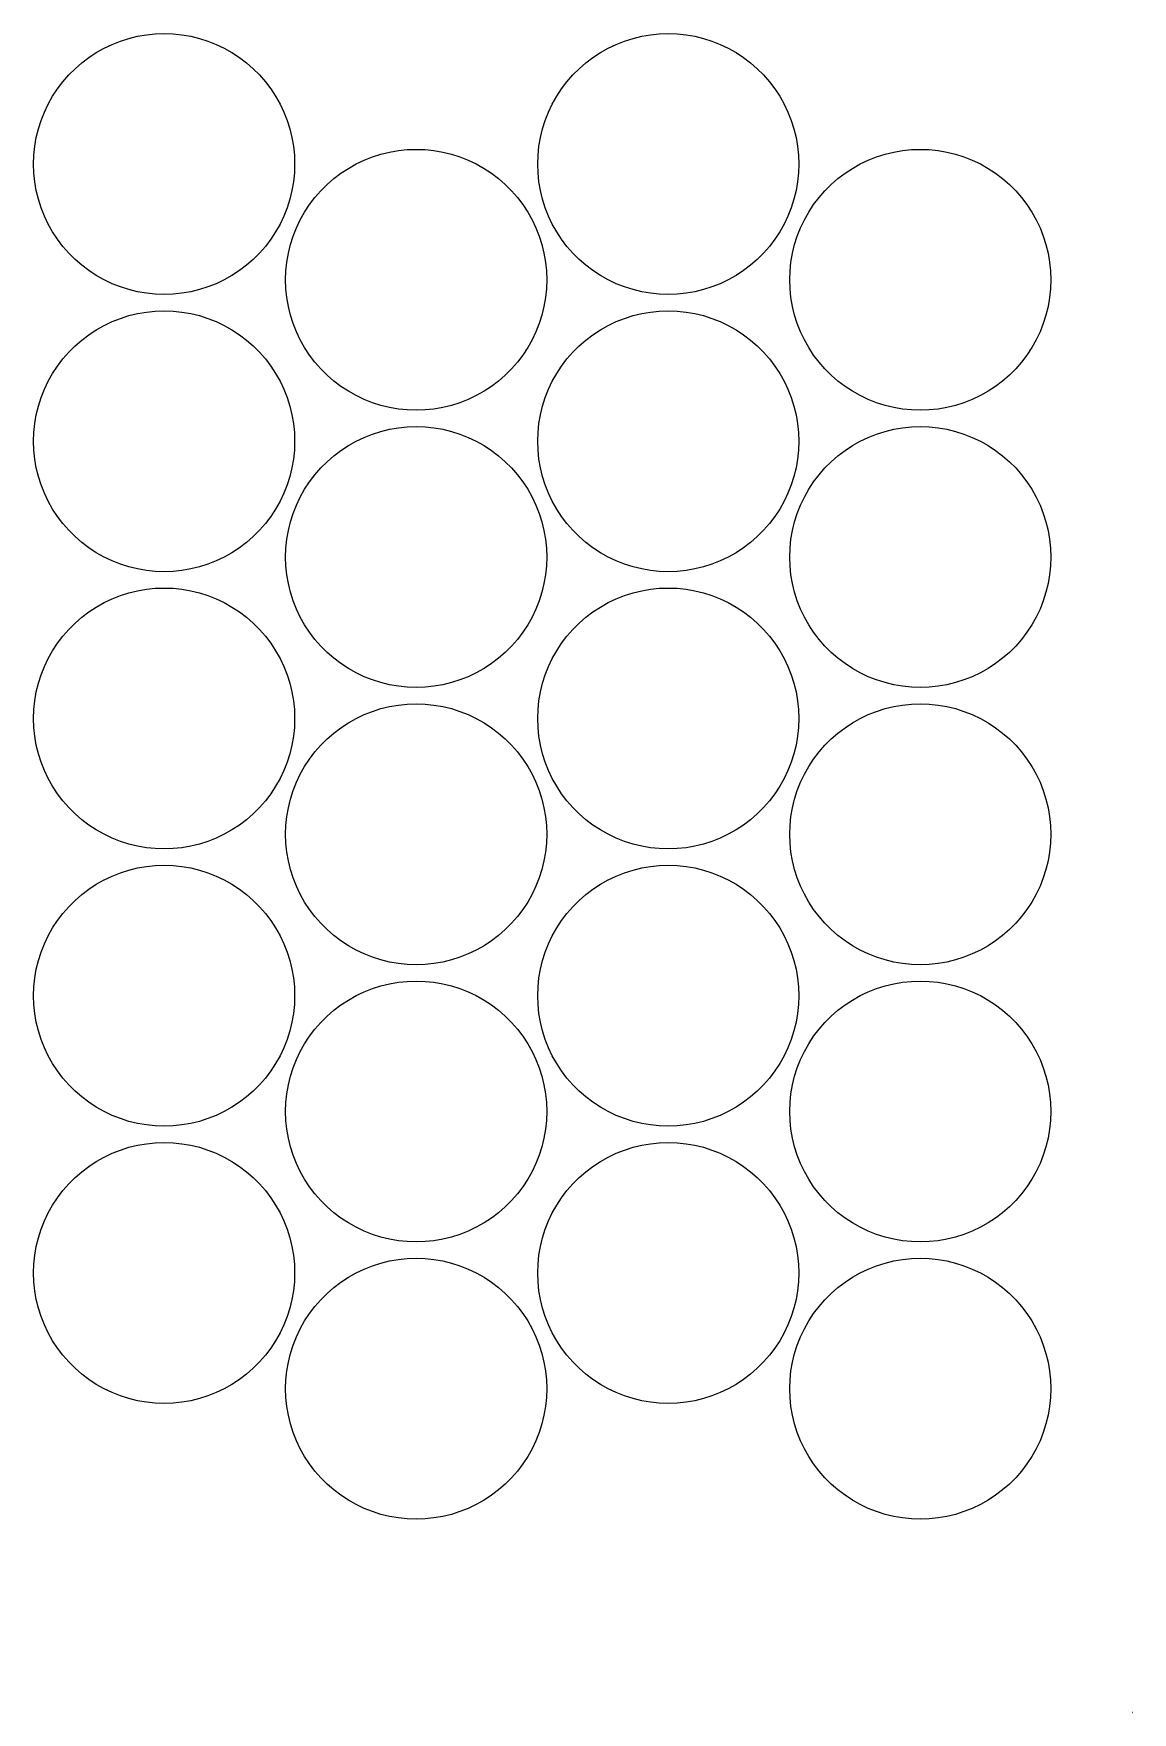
# Model space of a CAD drawing. Extents: x 0 to 279, y 0 to 216.
# Drawn here: x 144.7 to 279.4, y 0 to 205.9 of the extents above; entities that cross this region are included whole.
import ezdxf

# ---------------------------------------------------------------- set-up
doc = ezdxf.new("R2010")
doc.units = 0
doc.layers.add('ANCHOR', color=7, linetype='CONTINUOUS')
doc.layers.add('CUT', color=1, linetype='CONTINUOUS')

msp = doc.modelspace()

# ---------------------------------------------------------------- linework, layer by layer
at = {"layer": 'ANCHOR'}
msp.add_lwpolyline([(279.39, 0.01), (279.4, 0.01), (279.4, 0), (279.39, 0)], close=True, dxfattribs=at)
at = {"layer": 'CUT'}
for points in [[(176.716, 189.9), (176.6787, 188.8081), (176.567, 187.7213), (176.3813, 186.6447), (176.1227, 185.5833), (175.7922, 184.5419), (175.3914, 183.5256), (174.9222, 182.539), (174.3867, 181.5867), (173.7875, 180.6731), (173.1274, 179.8026), (172.4094, 178.9791), (171.6369, 178.2066), (170.8134, 177.4886), (169.9429, 176.8285), (169.0293, 176.2293), (168.077, 175.6938), (167.0904, 175.2246), (166.0741, 174.8238), (165.0327, 174.4933), (163.9713, 174.2347), (162.8947, 174.049), (161.8079, 173.9373), (160.716, 173.9), (159.6241, 173.9373), (158.5373, 174.049), (157.4607, 174.2347), (156.3993, 174.4933), (155.3579, 174.8238), (154.3416, 175.2246), (153.355, 175.6938), (152.4027, 176.2293), (151.4891, 176.8285), (150.6186, 177.4886), (149.7951, 178.2066), (149.0226, 178.9791), (148.3046, 179.8026), (147.6445, 180.6731), (147.0453, 181.5867), (146.5098, 182.539), (146.0406, 183.5256), (145.6398, 184.5419), (145.3093, 185.5833), (145.0507, 186.6447), (144.865, 187.7213), (144.7533, 188.8081), (144.716, 189.9), (144.7533, 190.9919), (144.865, 192.0787), (145.0507, 193.1553), (145.3093, 194.2167), (145.6398, 195.2581), (146.0406, 196.2744), (146.5098, 197.261), (147.0453, 198.2133), (147.6445, 199.1269), (148.3046, 199.9974), (149.0226, 200.8209), (149.7951, 201.5934), (150.6186, 202.3114), (151.4891, 202.9715), (152.4027, 203.5707), (153.355, 204.1062), (154.3416, 204.5754), (155.3579, 204.9762), (156.3993, 205.3067), (157.4607, 205.5653), (158.5373, 205.751), (159.6241, 205.8627), (160.716, 205.9), (161.8079, 205.8627), (162.8947, 205.751), (163.9713, 205.5653), (165.0327, 205.3067), (166.0741, 204.9762), (167.0904, 204.5754), (168.077, 204.1062), (169.0293, 203.5707), (169.9429, 202.9715), (170.8134, 202.3114), (171.6369, 201.5934), (172.4094, 200.8209), (173.1274, 199.9974), (173.7875, 199.1269), (174.3867, 198.2133), (174.9222, 197.261), (175.3914, 196.2744), (175.7922, 195.2581), (176.1227, 194.2167), (176.3813, 193.1553), (176.567, 192.0787), (176.6787, 190.9919)], [(238.505, 189.9), (238.4677, 188.8081), (238.356, 187.7213), (238.1703, 186.6447), (237.9117, 185.5833), (237.5812, 184.5419), (237.1804, 183.5256), (236.7112, 182.539), (236.1757, 181.5867), (235.5765, 180.6731), (234.9164, 179.8026), (234.1984, 178.9791), (233.4259, 178.2066), (232.6024, 177.4886), (231.7319, 176.8285), (230.8183, 176.2293), (229.866, 175.6938), (228.8794, 175.2246), (227.8631, 174.8238), (226.8217, 174.4933), (225.7603, 174.2347), (224.6837, 174.049), (223.5969, 173.9373), (222.505, 173.9), (221.4131, 173.9373), (220.3263, 174.049), (219.2497, 174.2347), (218.1883, 174.4933), (217.1469, 174.8238), (216.1306, 175.2246), (215.144, 175.6938), (214.1917, 176.2293), (213.2781, 176.8285), (212.4076, 177.4886), (211.5841, 178.2066), (210.8116, 178.9791), (210.0936, 179.8026), (209.4335, 180.6731), (208.8343, 181.5867), (208.2988, 182.539), (207.8296, 183.5256), (207.4288, 184.5419), (207.0983, 185.5833), (206.8397, 186.6447), (206.654, 187.7213), (206.5423, 188.8081), (206.505, 189.9), (206.5423, 190.9919), (206.654, 192.0787), (206.8397, 193.1553), (207.0983, 194.2167), (207.4288, 195.2581), (207.8296, 196.2744), (208.2988, 197.261), (208.8343, 198.2133), (209.4335, 199.1269), (210.0936, 199.9974), (210.8116, 200.8209), (211.5841, 201.5934), (212.4076, 202.3114), (213.2781, 202.9715), (214.1917, 203.5707), (215.144, 204.1062), (216.1306, 204.5754), (217.1469, 204.9762), (218.1883, 205.3067), (219.2497, 205.5653), (220.3263, 205.751), (221.4131, 205.8627), (222.505, 205.9), (223.5969, 205.8627), (224.6837, 205.751), (225.7603, 205.5653), (226.8217, 205.3067), (227.8631, 204.9762), (228.8794, 204.5754), (229.866, 204.1062), (230.8183, 203.5707), (231.7319, 202.9715), (232.6024, 202.3114), (233.4259, 201.5934), (234.1984, 200.8209), (234.9164, 199.9974), (235.5765, 199.1269), (236.1757, 198.2133), (236.7112, 197.261), (237.1804, 196.2744), (237.5812, 195.2581), (237.9117, 194.2167), (238.1703, 193.1553), (238.356, 192.0787), (238.4677, 190.9919)], [(207.611, 175.7), (207.5737, 174.6081), (207.462, 173.5213), (207.2763, 172.4447), (207.0177, 171.3833), (206.6872, 170.3419), (206.2864, 169.3256), (205.8172, 168.339), (205.2817, 167.3867), (204.6825, 166.4731), (204.0224, 165.6026), (203.3044, 164.7791), (202.5319, 164.0066), (201.7084, 163.2886), (200.8379, 162.6285), (199.9243, 162.0293), (198.972, 161.4938), (197.9854, 161.0246), (196.9691, 160.6238), (195.9277, 160.2933), (194.8663, 160.0347), (193.7897, 159.849), (192.7029, 159.7373), (191.611, 159.7), (190.5191, 159.7373), (189.4323, 159.849), (188.3557, 160.0347), (187.2943, 160.2933), (186.2529, 160.6238), (185.2366, 161.0246), (184.25, 161.4938), (183.2977, 162.0293), (182.3841, 162.6285), (181.5136, 163.2886), (180.6901, 164.0066), (179.9176, 164.7791), (179.1996, 165.6026), (178.5395, 166.4731), (177.9403, 167.3867), (177.4048, 168.339), (176.9356, 169.3256), (176.5348, 170.3419), (176.2043, 171.3833), (175.9457, 172.4447), (175.76, 173.5213), (175.6483, 174.6081), (175.611, 175.7), (175.6483, 176.7919), (175.76, 177.8787), (175.9457, 178.9553), (176.2043, 180.0167), (176.5348, 181.0581), (176.9356, 182.0744), (177.4048, 183.061), (177.9403, 184.0133), (178.5395, 184.9269), (179.1996, 185.7974), (179.9176, 186.6209), (180.6901, 187.3934), (181.5136, 188.1114), (182.3841, 188.7715), (183.2977, 189.3707), (184.25, 189.9062), (185.2366, 190.3754), (186.2529, 190.7762), (187.2943, 191.1067), (188.3557, 191.3653), (189.4323, 191.551), (190.5191, 191.6627), (191.611, 191.7), (192.7029, 191.6627), (193.7897, 191.551), (194.8663, 191.3653), (195.9277, 191.1067), (196.9691, 190.7762), (197.9854, 190.3754), (198.972, 189.9062), (199.9243, 189.3707), (200.8379, 188.7715), (201.7084, 188.1114), (202.5319, 187.3934), (203.3044, 186.6209), (204.0224, 185.7974), (204.6825, 184.9269), (205.2817, 184.0133), (205.8172, 183.061), (206.2864, 182.0744), (206.6872, 181.0581), (207.0177, 180.0167), (207.2763, 178.9553), (207.462, 177.8787), (207.5737, 176.7919)], [(269.4, 175.7), (269.3627, 174.6081), (269.251, 173.5213), (269.0653, 172.4447), (268.8067, 171.3833), (268.4762, 170.3419), (268.0754, 169.3256), (267.6062, 168.339), (267.0707, 167.3867), (266.4715, 166.4731), (265.8114, 165.6026), (265.0934, 164.7791), (264.3209, 164.0066), (263.4974, 163.2886), (262.6269, 162.6285), (261.7133, 162.0293), (260.761, 161.4938), (259.7744, 161.0246), (258.7581, 160.6238), (257.7167, 160.2933), (256.6553, 160.0347), (255.5787, 159.849), (254.4919, 159.7373), (253.4, 159.7), (252.3081, 159.7373), (251.2213, 159.849), (250.1447, 160.0347), (249.0833, 160.2933), (248.0419, 160.6238), (247.0256, 161.0246), (246.039, 161.4938), (245.0867, 162.0293), (244.1731, 162.6285), (243.3026, 163.2886), (242.4791, 164.0066), (241.7066, 164.7791), (240.9886, 165.6026), (240.3285, 166.4731), (239.7293, 167.3867), (239.1938, 168.339), (238.7246, 169.3256), (238.3238, 170.3419), (237.9933, 171.3833), (237.7347, 172.4447), (237.549, 173.5213), (237.4373, 174.6081), (237.4, 175.7), (237.4373, 176.7919), (237.549, 177.8787), (237.7347, 178.9553), (237.9933, 180.0167), (238.3238, 181.0581), (238.7246, 182.0744), (239.1938, 183.061), (239.7293, 184.0133), (240.3285, 184.9269), (240.9886, 185.7974), (241.7066, 186.6209), (242.4791, 187.3934), (243.3026, 188.1114), (244.1731, 188.7715), (245.0867, 189.3707), (246.039, 189.9062), (247.0256, 190.3754), (248.0419, 190.7762), (249.0833, 191.1067), (250.1447, 191.3653), (251.2213, 191.551), (252.3081, 191.6627), (253.4, 191.7), (254.4919, 191.6627), (255.5787, 191.551), (256.6553, 191.3653), (257.7167, 191.1067), (258.7581, 190.7762), (259.7744, 190.3754), (260.761, 189.9062), (261.7133, 189.3707), (262.6269, 188.7715), (263.4974, 188.1114), (264.3209, 187.3934), (265.0934, 186.6209), (265.8114, 185.7974), (266.4715, 184.9269), (267.0707, 184.0133), (267.6062, 183.061), (268.0754, 182.0744), (268.4762, 181.0581), (268.8067, 180.0167), (269.0653, 178.9553), (269.251, 177.8787), (269.3627, 176.7919)], [(176.716, 155.9), (176.6787, 154.8081), (176.567, 153.7213), (176.3813, 152.6447), (176.1227, 151.5833), (175.7922, 150.5419), (175.3914, 149.5256), (174.9222, 148.539), (174.3867, 147.5867), (173.7875, 146.6731), (173.1274, 145.8026), (172.4094, 144.9791), (171.6369, 144.2066), (170.8134, 143.4886), (169.9429, 142.8285), (169.0293, 142.2293), (168.077, 141.6938), (167.0904, 141.2246), (166.0741, 140.8238), (165.0327, 140.4933), (163.9713, 140.2347), (162.8947, 140.049), (161.8079, 139.9373), (160.716, 139.9), (159.6241, 139.9373), (158.5373, 140.049), (157.4607, 140.2347), (156.3993, 140.4933), (155.3579, 140.8238), (154.3416, 141.2246), (153.355, 141.6938), (152.4027, 142.2293), (151.4891, 142.8285), (150.6186, 143.4886), (149.7951, 144.2066), (149.0226, 144.9791), (148.3046, 145.8026), (147.6445, 146.6731), (147.0453, 147.5867), (146.5098, 148.539), (146.0406, 149.5256), (145.6398, 150.5419), (145.3093, 151.5833), (145.0507, 152.6447), (144.865, 153.7213), (144.7533, 154.8081), (144.716, 155.9), (144.7533, 156.9919), (144.865, 158.0787), (145.0507, 159.1553), (145.3093, 160.2167), (145.6398, 161.2581), (146.0406, 162.2744), (146.5098, 163.261), (147.0453, 164.2133), (147.6445, 165.1269), (148.3046, 165.9974), (149.0226, 166.8209), (149.7951, 167.5934), (150.6186, 168.3114), (151.4891, 168.9715), (152.4027, 169.5707), (153.355, 170.1062), (154.3416, 170.5754), (155.3579, 170.9762), (156.3993, 171.3067), (157.4607, 171.5653), (158.5373, 171.751), (159.6241, 171.8627), (160.716, 171.9), (161.8079, 171.8627), (162.8947, 171.751), (163.9713, 171.5653), (165.0327, 171.3067), (166.0741, 170.9762), (167.0904, 170.5754), (168.077, 170.1062), (169.0293, 169.5707), (169.9429, 168.9715), (170.8134, 168.3114), (171.6369, 167.5934), (172.4094, 166.8209), (173.1274, 165.9974), (173.7875, 165.1269), (174.3867, 164.2133), (174.9222, 163.261), (175.3914, 162.2744), (175.7922, 161.2581), (176.1227, 160.2167), (176.3813, 159.1553), (176.567, 158.0787), (176.6787, 156.9919)], [(238.505, 155.9), (238.4677, 154.8081), (238.356, 153.7213), (238.1703, 152.6447), (237.9117, 151.5833), (237.5812, 150.5419), (237.1804, 149.5256), (236.7112, 148.539), (236.1757, 147.5867), (235.5765, 146.6731), (234.9164, 145.8026), (234.1984, 144.9791), (233.4259, 144.2066), (232.6024, 143.4886), (231.7319, 142.8285), (230.8183, 142.2293), (229.866, 141.6938), (228.8794, 141.2246), (227.8631, 140.8238), (226.8217, 140.4933), (225.7603, 140.2347), (224.6837, 140.049), (223.5969, 139.9373), (222.505, 139.9), (221.4131, 139.9373), (220.3263, 140.049), (219.2497, 140.2347), (218.1883, 140.4933), (217.1469, 140.8238), (216.1306, 141.2246), (215.144, 141.6938), (214.1917, 142.2293), (213.2781, 142.8285), (212.4076, 143.4886), (211.5841, 144.2066), (210.8116, 144.9791), (210.0936, 145.8026), (209.4335, 146.6731), (208.8343, 147.5867), (208.2988, 148.539), (207.8296, 149.5256), (207.4288, 150.5419), (207.0983, 151.5833), (206.8397, 152.6447), (206.654, 153.7213), (206.5423, 154.8081), (206.505, 155.9), (206.5423, 156.9919), (206.654, 158.0787), (206.8397, 159.1553), (207.0983, 160.2167), (207.4288, 161.2581), (207.8296, 162.2744), (208.2988, 163.261), (208.8343, 164.2133), (209.4335, 165.1269), (210.0936, 165.9974), (210.8116, 166.8209), (211.5841, 167.5934), (212.4076, 168.3114), (213.2781, 168.9715), (214.1917, 169.5707), (215.144, 170.1062), (216.1306, 170.5754), (217.1469, 170.9762), (218.1883, 171.3067), (219.2497, 171.5653), (220.3263, 171.751), (221.4131, 171.8627), (222.505, 171.9), (223.5969, 171.8627), (224.6837, 171.751), (225.7603, 171.5653), (226.8217, 171.3067), (227.8631, 170.9762), (228.8794, 170.5754), (229.866, 170.1062), (230.8183, 169.5707), (231.7319, 168.9715), (232.6024, 168.3114), (233.4259, 167.5934), (234.1984, 166.8209), (234.9164, 165.9974), (235.5765, 165.1269), (236.1757, 164.2133), (236.7112, 163.261), (237.1804, 162.2744), (237.5812, 161.2581), (237.9117, 160.2167), (238.1703, 159.1553), (238.356, 158.0787), (238.4677, 156.9919)], [(207.611, 141.7), (207.5737, 140.6081), (207.462, 139.5213), (207.2763, 138.4447), (207.0177, 137.3833), (206.6872, 136.3419), (206.2864, 135.3256), (205.8172, 134.339), (205.2817, 133.3867), (204.6825, 132.4731), (204.0224, 131.6026), (203.3044, 130.7791), (202.5319, 130.0066), (201.7084, 129.2886), (200.8379, 128.6285), (199.9243, 128.0293), (198.972, 127.4938), (197.9854, 127.0246), (196.9691, 126.6238), (195.9277, 126.2933), (194.8663, 126.0347), (193.7897, 125.849), (192.7029, 125.7373), (191.611, 125.7), (190.5191, 125.7373), (189.4323, 125.849), (188.3557, 126.0347), (187.2943, 126.2933), (186.2529, 126.6238), (185.2366, 127.0246), (184.25, 127.4938), (183.2977, 128.0293), (182.3841, 128.6285), (181.5136, 129.2886), (180.6901, 130.0066), (179.9176, 130.7791), (179.1996, 131.6026), (178.5395, 132.4731), (177.9403, 133.3867), (177.4048, 134.339), (176.9356, 135.3256), (176.5348, 136.3419), (176.2043, 137.3833), (175.9457, 138.4447), (175.76, 139.5213), (175.6483, 140.6081), (175.611, 141.7), (175.6483, 142.7919), (175.76, 143.8787), (175.9457, 144.9553), (176.2043, 146.0167), (176.5348, 147.0581), (176.9356, 148.0744), (177.4048, 149.061), (177.9403, 150.0133), (178.5395, 150.9269), (179.1996, 151.7974), (179.9176, 152.6209), (180.6901, 153.3934), (181.5136, 154.1114), (182.3841, 154.7715), (183.2977, 155.3707), (184.25, 155.9062), (185.2366, 156.3754), (186.2529, 156.7762), (187.2943, 157.1067), (188.3557, 157.3653), (189.4323, 157.551), (190.5191, 157.6627), (191.611, 157.7), (192.7029, 157.6627), (193.7897, 157.551), (194.8663, 157.3653), (195.9277, 157.1067), (196.9691, 156.7762), (197.9854, 156.3754), (198.972, 155.9062), (199.9243, 155.3707), (200.8379, 154.7715), (201.7084, 154.1114), (202.5319, 153.3934), (203.3044, 152.6209), (204.0224, 151.7974), (204.6825, 150.9269), (205.2817, 150.0133), (205.8172, 149.061), (206.2864, 148.0744), (206.6872, 147.0581), (207.0177, 146.0167), (207.2763, 144.9553), (207.462, 143.8787), (207.5737, 142.7919)], [(269.4, 141.7), (269.3627, 140.6081), (269.251, 139.5213), (269.0653, 138.4447), (268.8067, 137.3833), (268.4762, 136.3419), (268.0754, 135.3256), (267.6062, 134.339), (267.0707, 133.3867), (266.4715, 132.4731), (265.8114, 131.6026), (265.0934, 130.7791), (264.3209, 130.0066), (263.4974, 129.2886), (262.6269, 128.6285), (261.7133, 128.0293), (260.761, 127.4938), (259.7744, 127.0246), (258.7581, 126.6238), (257.7167, 126.2933), (256.6553, 126.0347), (255.5787, 125.849), (254.4919, 125.7373), (253.4, 125.7), (252.3081, 125.7373), (251.2213, 125.849), (250.1447, 126.0347), (249.0833, 126.2933), (248.0419, 126.6238), (247.0256, 127.0246), (246.039, 127.4938), (245.0867, 128.0293), (244.1731, 128.6285), (243.3026, 129.2886), (242.4791, 130.0066), (241.7066, 130.7791), (240.9886, 131.6026), (240.3285, 132.4731), (239.7293, 133.3867), (239.1938, 134.339), (238.7246, 135.3256), (238.3238, 136.3419), (237.9933, 137.3833), (237.7347, 138.4447), (237.549, 139.5213), (237.4373, 140.6081), (237.4, 141.7), (237.4373, 142.7919), (237.549, 143.8787), (237.7347, 144.9553), (237.9933, 146.0167), (238.3238, 147.0581), (238.7246, 148.0744), (239.1938, 149.061), (239.7293, 150.0133), (240.3285, 150.9269), (240.9886, 151.7974), (241.7066, 152.6209), (242.4791, 153.3934), (243.3026, 154.1114), (244.1731, 154.7715), (245.0867, 155.3707), (246.039, 155.9062), (247.0256, 156.3754), (248.0419, 156.7762), (249.0833, 157.1067), (250.1447, 157.3653), (251.2213, 157.551), (252.3081, 157.6627), (253.4, 157.7), (254.4919, 157.6627), (255.5787, 157.551), (256.6553, 157.3653), (257.7167, 157.1067), (258.7581, 156.7762), (259.7744, 156.3754), (260.761, 155.9062), (261.7133, 155.3707), (262.6269, 154.7715), (263.4974, 154.1114), (264.3209, 153.3934), (265.0934, 152.6209), (265.8114, 151.7974), (266.4715, 150.9269), (267.0707, 150.0133), (267.6062, 149.061), (268.0754, 148.0744), (268.4762, 147.0581), (268.8067, 146.0167), (269.0653, 144.9553), (269.251, 143.8787), (269.3627, 142.7919)], [(176.716, 121.9), (176.6787, 120.8081), (176.567, 119.7213), (176.3813, 118.6447), (176.1227, 117.5833), (175.7922, 116.5419), (175.3914, 115.5256), (174.9222, 114.539), (174.3867, 113.5867), (173.7875, 112.6731), (173.1274, 111.8026), (172.4094, 110.9791), (171.6369, 110.2066), (170.8134, 109.4886), (169.9429, 108.8285), (169.0293, 108.2293), (168.077, 107.6938), (167.0904, 107.2246), (166.0741, 106.8238), (165.0327, 106.4933), (163.9713, 106.2347), (162.8947, 106.049), (161.8079, 105.9373), (160.716, 105.9), (159.6241, 105.9373), (158.5373, 106.049), (157.4607, 106.2347), (156.3993, 106.4933), (155.3579, 106.8238), (154.3416, 107.2246), (153.355, 107.6938), (152.4027, 108.2293), (151.4891, 108.8285), (150.6186, 109.4886), (149.7951, 110.2066), (149.0226, 110.9791), (148.3046, 111.8026), (147.6445, 112.6731), (147.0453, 113.5867), (146.5098, 114.539), (146.0406, 115.5256), (145.6398, 116.5419), (145.3093, 117.5833), (145.0507, 118.6447), (144.865, 119.7213), (144.7533, 120.8081), (144.716, 121.9), (144.7533, 122.9919), (144.865, 124.0787), (145.0507, 125.1553), (145.3093, 126.2167), (145.6398, 127.2581), (146.0406, 128.2744), (146.5098, 129.261), (147.0453, 130.2133), (147.6445, 131.1269), (148.3046, 131.9974), (149.0226, 132.8209), (149.7951, 133.5934), (150.6186, 134.3114), (151.4891, 134.9715), (152.4027, 135.5707), (153.355, 136.1062), (154.3416, 136.5754), (155.3579, 136.9762), (156.3993, 137.3067), (157.4607, 137.5653), (158.5373, 137.751), (159.6241, 137.8627), (160.716, 137.9), (161.8079, 137.8627), (162.8947, 137.751), (163.9713, 137.5653), (165.0327, 137.3067), (166.0741, 136.9762), (167.0904, 136.5754), (168.077, 136.1062), (169.0293, 135.5707), (169.9429, 134.9715), (170.8134, 134.3114), (171.6369, 133.5934), (172.4094, 132.8209), (173.1274, 131.9974), (173.7875, 131.1269), (174.3867, 130.2133), (174.9222, 129.261), (175.3914, 128.2744), (175.7922, 127.2581), (176.1227, 126.2167), (176.3813, 125.1553), (176.567, 124.0787), (176.6787, 122.9919)], [(238.505, 121.9), (238.4677, 120.8081), (238.356, 119.7213), (238.1703, 118.6447), (237.9117, 117.5833), (237.5812, 116.5419), (237.1804, 115.5256), (236.7112, 114.539), (236.1757, 113.5867), (235.5765, 112.6731), (234.9164, 111.8026), (234.1984, 110.9791), (233.4259, 110.2066), (232.6024, 109.4886), (231.7319, 108.8285), (230.8183, 108.2293), (229.866, 107.6938), (228.8794, 107.2246), (227.8631, 106.8238), (226.8217, 106.4933), (225.7603, 106.2347), (224.6837, 106.049), (223.5969, 105.9373), (222.505, 105.9), (221.4131, 105.9373), (220.3263, 106.049), (219.2497, 106.2347), (218.1883, 106.4933), (217.1469, 106.8238), (216.1306, 107.2246), (215.144, 107.6938), (214.1917, 108.2293), (213.2781, 108.8285), (212.4076, 109.4886), (211.5841, 110.2066), (210.8116, 110.9791), (210.0936, 111.8026), (209.4335, 112.6731), (208.8343, 113.5867), (208.2988, 114.539), (207.8296, 115.5256), (207.4288, 116.5419), (207.0983, 117.5833), (206.8397, 118.6447), (206.654, 119.7213), (206.5423, 120.8081), (206.505, 121.9), (206.5423, 122.9919), (206.654, 124.0787), (206.8397, 125.1553), (207.0983, 126.2167), (207.4288, 127.2581), (207.8296, 128.2744), (208.2988, 129.261), (208.8343, 130.2133), (209.4335, 131.1269), (210.0936, 131.9974), (210.8116, 132.8209), (211.5841, 133.5934), (212.4076, 134.3114), (213.2781, 134.9715), (214.1917, 135.5707), (215.144, 136.1062), (216.1306, 136.5754), (217.1469, 136.9762), (218.1883, 137.3067), (219.2497, 137.5653), (220.3263, 137.751), (221.4131, 137.8627), (222.505, 137.9), (223.5969, 137.8627), (224.6837, 137.751), (225.7603, 137.5653), (226.8217, 137.3067), (227.8631, 136.9762), (228.8794, 136.5754), (229.866, 136.1062), (230.8183, 135.5707), (231.7319, 134.9715), (232.6024, 134.3114), (233.4259, 133.5934), (234.1984, 132.8209), (234.9164, 131.9974), (235.5765, 131.1269), (236.1757, 130.2133), (236.7112, 129.261), (237.1804, 128.2744), (237.5812, 127.2581), (237.9117, 126.2167), (238.1703, 125.1553), (238.356, 124.0787), (238.4677, 122.9919)], [(207.611, 107.7), (207.5737, 106.6081), (207.462, 105.5213), (207.2763, 104.4447), (207.0177, 103.3833), (206.6872, 102.3419), (206.2864, 101.3256), (205.8172, 100.339), (205.2817, 99.3867), (204.6825, 98.4731), (204.0224, 97.6026), (203.3044, 96.7791), (202.5319, 96.0066), (201.7084, 95.2886), (200.8379, 94.6285), (199.9243, 94.0293), (198.972, 93.4938), (197.9854, 93.0246), (196.9691, 92.6238), (195.9277, 92.2933), (194.8663, 92.0347), (193.7897, 91.849), (192.7029, 91.7373), (191.611, 91.7), (190.5191, 91.7373), (189.4323, 91.849), (188.3557, 92.0347), (187.2943, 92.2933), (186.2529, 92.6238), (185.2366, 93.0246), (184.25, 93.4938), (183.2977, 94.0293), (182.3841, 94.6285), (181.5136, 95.2886), (180.6901, 96.0066), (179.9176, 96.7791), (179.1996, 97.6026), (178.5395, 98.4731), (177.9403, 99.3867), (177.4048, 100.339), (176.9356, 101.3256), (176.5348, 102.3419), (176.2043, 103.3833), (175.9457, 104.4447), (175.76, 105.5213), (175.6483, 106.6081), (175.611, 107.7), (175.6483, 108.7919), (175.76, 109.8787), (175.9457, 110.9553), (176.2043, 112.0167), (176.5348, 113.0581), (176.9356, 114.0744), (177.4048, 115.061), (177.9403, 116.0133), (178.5395, 116.9269), (179.1996, 117.7974), (179.9176, 118.6209), (180.6901, 119.3934), (181.5136, 120.1114), (182.3841, 120.7715), (183.2977, 121.3707), (184.25, 121.9062), (185.2366, 122.3754), (186.2529, 122.7762), (187.2943, 123.1067), (188.3557, 123.3653), (189.4323, 123.551), (190.5191, 123.6627), (191.611, 123.7), (192.7029, 123.6627), (193.7897, 123.551), (194.8663, 123.3653), (195.9277, 123.1067), (196.9691, 122.7762), (197.9854, 122.3754), (198.972, 121.9062), (199.9243, 121.3707), (200.8379, 120.7715), (201.7084, 120.1114), (202.5319, 119.3934), (203.3044, 118.6209), (204.0224, 117.7974), (204.6825, 116.9269), (205.2817, 116.0133), (205.8172, 115.061), (206.2864, 114.0744), (206.6872, 113.0581), (207.0177, 112.0167), (207.2763, 110.9553), (207.462, 109.8787), (207.5737, 108.7919)], [(269.4, 107.7), (269.3627, 106.6081), (269.251, 105.5213), (269.0653, 104.4447), (268.8067, 103.3833), (268.4762, 102.3419), (268.0754, 101.3256), (267.6062, 100.339), (267.0707, 99.3867), (266.4715, 98.4731), (265.8114, 97.6026), (265.0934, 96.7791), (264.3209, 96.0066), (263.4974, 95.2886), (262.6269, 94.6285), (261.7133, 94.0293), (260.761, 93.4938), (259.7744, 93.0246), (258.7581, 92.6238), (257.7167, 92.2933), (256.6553, 92.0347), (255.5787, 91.849), (254.4919, 91.7373), (253.4, 91.7), (252.3081, 91.7373), (251.2213, 91.849), (250.1447, 92.0347), (249.0833, 92.2933), (248.0419, 92.6238), (247.0256, 93.0246), (246.039, 93.4938), (245.0867, 94.0293), (244.1731, 94.6285), (243.3026, 95.2886), (242.4791, 96.0066), (241.7066, 96.7791), (240.9886, 97.6026), (240.3285, 98.4731), (239.7293, 99.3867), (239.1938, 100.339), (238.7246, 101.3256), (238.3238, 102.3419), (237.9933, 103.3833), (237.7347, 104.4447), (237.549, 105.5213), (237.4373, 106.6081), (237.4, 107.7), (237.4373, 108.7919), (237.549, 109.8787), (237.7347, 110.9553), (237.9933, 112.0167), (238.3238, 113.0581), (238.7246, 114.0744), (239.1938, 115.061), (239.7293, 116.0133), (240.3285, 116.9269), (240.9886, 117.7974), (241.7066, 118.6209), (242.4791, 119.3934), (243.3026, 120.1114), (244.1731, 120.7715), (245.0867, 121.3707), (246.039, 121.9062), (247.0256, 122.3754), (248.0419, 122.7762), (249.0833, 123.1067), (250.1447, 123.3653), (251.2213, 123.551), (252.3081, 123.6627), (253.4, 123.7), (254.4919, 123.6627), (255.5787, 123.551), (256.6553, 123.3653), (257.7167, 123.1067), (258.7581, 122.7762), (259.7744, 122.3754), (260.761, 121.9062), (261.7133, 121.3707), (262.6269, 120.7715), (263.4974, 120.1114), (264.3209, 119.3934), (265.0934, 118.6209), (265.8114, 117.7974), (266.4715, 116.9269), (267.0707, 116.0133), (267.6062, 115.061), (268.0754, 114.0744), (268.4762, 113.0581), (268.8067, 112.0167), (269.0653, 110.9553), (269.251, 109.8787), (269.3627, 108.7919)], [(176.716, 87.9), (176.6787, 86.8081), (176.567, 85.7213), (176.3813, 84.6447), (176.1227, 83.5833), (175.7922, 82.5419), (175.3914, 81.5256), (174.9222, 80.539), (174.3867, 79.5867), (173.7875, 78.6731), (173.1274, 77.8026), (172.4094, 76.9791), (171.6369, 76.2066), (170.8134, 75.4886), (169.9429, 74.8285), (169.0293, 74.2293), (168.077, 73.6938), (167.0904, 73.2246), (166.0741, 72.8238), (165.0327, 72.4933), (163.9713, 72.2347), (162.8947, 72.049), (161.8079, 71.9373), (160.716, 71.9), (159.6241, 71.9373), (158.5373, 72.049), (157.4607, 72.2347), (156.3993, 72.4933), (155.3579, 72.8238), (154.3416, 73.2246), (153.355, 73.6938), (152.4027, 74.2293), (151.4891, 74.8285), (150.6186, 75.4886), (149.7951, 76.2066), (149.0226, 76.9791), (148.3046, 77.8026), (147.6445, 78.6731), (147.0453, 79.5867), (146.5098, 80.539), (146.0406, 81.5256), (145.6398, 82.5419), (145.3093, 83.5833), (145.0507, 84.6447), (144.865, 85.7213), (144.7533, 86.8081), (144.716, 87.9), (144.7533, 88.9919), (144.865, 90.0787), (145.0507, 91.1553), (145.3093, 92.2167), (145.6398, 93.2581), (146.0406, 94.2744), (146.5098, 95.261), (147.0453, 96.2133), (147.6445, 97.1269), (148.3046, 97.9974), (149.0226, 98.8209), (149.7951, 99.5934), (150.6186, 100.3114), (151.4891, 100.9715), (152.4027, 101.5707), (153.355, 102.1062), (154.3416, 102.5754), (155.3579, 102.9762), (156.3993, 103.3067), (157.4607, 103.5653), (158.5373, 103.751), (159.6241, 103.8627), (160.716, 103.9), (161.8079, 103.8627), (162.8947, 103.751), (163.9713, 103.5653), (165.0327, 103.3067), (166.0741, 102.9762), (167.0904, 102.5754), (168.077, 102.1062), (169.0293, 101.5707), (169.9429, 100.9715), (170.8134, 100.3114), (171.6369, 99.5934), (172.4094, 98.8209), (173.1274, 97.9974), (173.7875, 97.1269), (174.3867, 96.2133), (174.9222, 95.261), (175.3914, 94.2744), (175.7922, 93.2581), (176.1227, 92.2167), (176.3813, 91.1553), (176.567, 90.0787), (176.6787, 88.9919)], [(238.505, 87.9), (238.4677, 86.8081), (238.356, 85.7213), (238.1703, 84.6447), (237.9117, 83.5833), (237.5812, 82.5419), (237.1804, 81.5256), (236.7112, 80.539), (236.1757, 79.5867), (235.5765, 78.6731), (234.9164, 77.8026), (234.1984, 76.9791), (233.4259, 76.2066), (232.6024, 75.4886), (231.7319, 74.8285), (230.8183, 74.2293), (229.866, 73.6938), (228.8794, 73.2246), (227.8631, 72.8238), (226.8217, 72.4933), (225.7603, 72.2347), (224.6837, 72.049), (223.5969, 71.9373), (222.505, 71.9), (221.4131, 71.9373), (220.3263, 72.049), (219.2497, 72.2347), (218.1883, 72.4933), (217.1469, 72.8238), (216.1306, 73.2246), (215.144, 73.6938), (214.1917, 74.2293), (213.2781, 74.8285), (212.4076, 75.4886), (211.5841, 76.2066), (210.8116, 76.9791), (210.0936, 77.8026), (209.4335, 78.6731), (208.8343, 79.5867), (208.2988, 80.539), (207.8296, 81.5256), (207.4288, 82.5419), (207.0983, 83.5833), (206.8397, 84.6447), (206.654, 85.7213), (206.5423, 86.8081), (206.505, 87.9), (206.5423, 88.9919), (206.654, 90.0787), (206.8397, 91.1553), (207.0983, 92.2167), (207.4288, 93.2581), (207.8296, 94.2744), (208.2988, 95.261), (208.8343, 96.2133), (209.4335, 97.1269), (210.0936, 97.9974), (210.8116, 98.8209), (211.5841, 99.5934), (212.4076, 100.3114), (213.2781, 100.9715), (214.1917, 101.5707), (215.144, 102.1062), (216.1306, 102.5754), (217.1469, 102.9762), (218.1883, 103.3067), (219.2497, 103.5653), (220.3263, 103.751), (221.4131, 103.8627), (222.505, 103.9), (223.5969, 103.8627), (224.6837, 103.751), (225.7603, 103.5653), (226.8217, 103.3067), (227.8631, 102.9762), (228.8794, 102.5754), (229.866, 102.1062), (230.8183, 101.5707), (231.7319, 100.9715), (232.6024, 100.3114), (233.4259, 99.5934), (234.1984, 98.8209), (234.9164, 97.9974), (235.5765, 97.1269), (236.1757, 96.2133), (236.7112, 95.261), (237.1804, 94.2744), (237.5812, 93.2581), (237.9117, 92.2167), (238.1703, 91.1553), (238.356, 90.0787), (238.4677, 88.9919)], [(207.611, 73.7), (207.5737, 72.6081), (207.462, 71.5213), (207.2763, 70.4447), (207.0177, 69.3833), (206.6872, 68.3419), (206.2864, 67.3256), (205.8172, 66.339), (205.2817, 65.3867), (204.6825, 64.4731), (204.0224, 63.6026), (203.3044, 62.7791), (202.5319, 62.0066), (201.7084, 61.2886), (200.8379, 60.6285), (199.9243, 60.0293), (198.972, 59.4938), (197.9854, 59.0246), (196.9691, 58.6238), (195.9277, 58.2933), (194.8663, 58.0347), (193.7897, 57.849), (192.7029, 57.7373), (191.611, 57.7), (190.5191, 57.7373), (189.4323, 57.849), (188.3557, 58.0347), (187.2943, 58.2933), (186.2529, 58.6238), (185.2366, 59.0246), (184.25, 59.4938), (183.2977, 60.0293), (182.3841, 60.6285), (181.5136, 61.2886), (180.6901, 62.0066), (179.9176, 62.7791), (179.1996, 63.6026), (178.5395, 64.4731), (177.9403, 65.3867), (177.4048, 66.339), (176.9356, 67.3256), (176.5348, 68.3419), (176.2043, 69.3833), (175.9457, 70.4447), (175.76, 71.5213), (175.6483, 72.6081), (175.611, 73.7), (175.6483, 74.7919), (175.76, 75.8787), (175.9457, 76.9553), (176.2043, 78.0167), (176.5348, 79.0581), (176.9356, 80.0744), (177.4048, 81.061), (177.9403, 82.0133), (178.5395, 82.9269), (179.1996, 83.7974), (179.9176, 84.6209), (180.6901, 85.3934), (181.5136, 86.1114), (182.3841, 86.7715), (183.2977, 87.3707), (184.25, 87.9062), (185.2366, 88.3754), (186.2529, 88.7762), (187.2943, 89.1067), (188.3557, 89.3653), (189.4323, 89.551), (190.5191, 89.6627), (191.611, 89.7), (192.7029, 89.6627), (193.7897, 89.551), (194.8663, 89.3653), (195.9277, 89.1067), (196.9691, 88.7762), (197.9854, 88.3754), (198.972, 87.9062), (199.9243, 87.3707), (200.8379, 86.7715), (201.7084, 86.1114), (202.5319, 85.3934), (203.3044, 84.6209), (204.0224, 83.7974), (204.6825, 82.9269), (205.2817, 82.0133), (205.8172, 81.061), (206.2864, 80.0744), (206.6872, 79.0581), (207.0177, 78.0167), (207.2763, 76.9553), (207.462, 75.8787), (207.5737, 74.7919)], [(269.4, 73.7), (269.3627, 72.6081), (269.251, 71.5213), (269.0653, 70.4447), (268.8067, 69.3833), (268.4762, 68.3419), (268.0754, 67.3256), (267.6062, 66.339), (267.0707, 65.3867), (266.4715, 64.4731), (265.8114, 63.6026), (265.0934, 62.7791), (264.3209, 62.0066), (263.4974, 61.2886), (262.6269, 60.6285), (261.7133, 60.0293), (260.761, 59.4938), (259.7744, 59.0246), (258.7581, 58.6238), (257.7167, 58.2933), (256.6553, 58.0347), (255.5787, 57.849), (254.4919, 57.7373), (253.4, 57.7), (252.3081, 57.7373), (251.2213, 57.849), (250.1447, 58.0347), (249.0833, 58.2933), (248.0419, 58.6238), (247.0256, 59.0246), (246.039, 59.4938), (245.0867, 60.0293), (244.1731, 60.6285), (243.3026, 61.2886), (242.4791, 62.0066), (241.7066, 62.7791), (240.9886, 63.6026), (240.3285, 64.4731), (239.7293, 65.3867), (239.1938, 66.339), (238.7246, 67.3256), (238.3238, 68.3419), (237.9933, 69.3833), (237.7347, 70.4447), (237.549, 71.5213), (237.4373, 72.6081), (237.4, 73.7), (237.4373, 74.7919), (237.549, 75.8787), (237.7347, 76.9553), (237.9933, 78.0167), (238.3238, 79.0581), (238.7246, 80.0744), (239.1938, 81.061), (239.7293, 82.0133), (240.3285, 82.9269), (240.9886, 83.7974), (241.7066, 84.6209), (242.4791, 85.3934), (243.3026, 86.1114), (244.1731, 86.7715), (245.0867, 87.3707), (246.039, 87.9062), (247.0256, 88.3754), (248.0419, 88.7762), (249.0833, 89.1067), (250.1447, 89.3653), (251.2213, 89.551), (252.3081, 89.6627), (253.4, 89.7), (254.4919, 89.6627), (255.5787, 89.551), (256.6553, 89.3653), (257.7167, 89.1067), (258.7581, 88.7762), (259.7744, 88.3754), (260.761, 87.9062), (261.7133, 87.3707), (262.6269, 86.7715), (263.4974, 86.1114), (264.3209, 85.3934), (265.0934, 84.6209), (265.8114, 83.7974), (266.4715, 82.9269), (267.0707, 82.0133), (267.6062, 81.061), (268.0754, 80.0744), (268.4762, 79.0581), (268.8067, 78.0167), (269.0653, 76.9553), (269.251, 75.8787), (269.3627, 74.7919)], [(176.716, 53.9), (176.6787, 52.8081), (176.567, 51.7213), (176.3813, 50.6447), (176.1227, 49.5833), (175.7922, 48.5419), (175.3914, 47.5256), (174.9222, 46.539), (174.3867, 45.5867), (173.7875, 44.6731), (173.1274, 43.8026), (172.4094, 42.9791), (171.6369, 42.2066), (170.8134, 41.4886), (169.9429, 40.8285), (169.0293, 40.2293), (168.077, 39.6938), (167.0904, 39.2246), (166.0741, 38.8238), (165.0327, 38.4933), (163.9713, 38.2347), (162.8947, 38.049), (161.8079, 37.9373), (160.716, 37.9), (159.6241, 37.9373), (158.5373, 38.049), (157.4607, 38.2347), (156.3993, 38.4933), (155.3579, 38.8238), (154.3416, 39.2246), (153.355, 39.6938), (152.4027, 40.2293), (151.4891, 40.8285), (150.6186, 41.4886), (149.7951, 42.2066), (149.0226, 42.9791), (148.3046, 43.8026), (147.6445, 44.6731), (147.0453, 45.5867), (146.5098, 46.539), (146.0406, 47.5256), (145.6398, 48.5419), (145.3093, 49.5833), (145.0507, 50.6447), (144.865, 51.7213), (144.7533, 52.8081), (144.716, 53.9), (144.7533, 54.9919), (144.865, 56.0787), (145.0507, 57.1553), (145.3093, 58.2167), (145.6398, 59.2581), (146.0406, 60.2744), (146.5098, 61.261), (147.0453, 62.2133), (147.6445, 63.1269), (148.3046, 63.9974), (149.0226, 64.8209), (149.7951, 65.5934), (150.6186, 66.3114), (151.4891, 66.9715), (152.4027, 67.5707), (153.355, 68.1062), (154.3416, 68.5754), (155.3579, 68.9762), (156.3993, 69.3067), (157.4607, 69.5653), (158.5373, 69.751), (159.6241, 69.8627), (160.716, 69.9), (161.8079, 69.8627), (162.8947, 69.751), (163.9713, 69.5653), (165.0327, 69.3067), (166.0741, 68.9762), (167.0904, 68.5754), (168.077, 68.1062), (169.0293, 67.5707), (169.9429, 66.9715), (170.8134, 66.3114), (171.6369, 65.5934), (172.4094, 64.8209), (173.1274, 63.9974), (173.7875, 63.1269), (174.3867, 62.2133), (174.9222, 61.261), (175.3914, 60.2744), (175.7922, 59.2581), (176.1227, 58.2167), (176.3813, 57.1553), (176.567, 56.0787), (176.6787, 54.9919)], [(238.505, 53.9), (238.4677, 52.8081), (238.356, 51.7213), (238.1703, 50.6447), (237.9117, 49.5833), (237.5812, 48.5419), (237.1804, 47.5256), (236.7112, 46.539), (236.1757, 45.5867), (235.5765, 44.6731), (234.9164, 43.8026), (234.1984, 42.9791), (233.4259, 42.2066), (232.6024, 41.4886), (231.7319, 40.8285), (230.8183, 40.2293), (229.866, 39.6938), (228.8794, 39.2246), (227.8631, 38.8238), (226.8217, 38.4933), (225.7603, 38.2347), (224.6837, 38.049), (223.5969, 37.9373), (222.505, 37.9), (221.4131, 37.9373), (220.3263, 38.049), (219.2497, 38.2347), (218.1883, 38.4933), (217.1469, 38.8238), (216.1306, 39.2246), (215.144, 39.6938), (214.1917, 40.2293), (213.2781, 40.8285), (212.4076, 41.4886), (211.5841, 42.2066), (210.8116, 42.9791), (210.0936, 43.8026), (209.4335, 44.6731), (208.8343, 45.5867), (208.2988, 46.539), (207.8296, 47.5256), (207.4288, 48.5419), (207.0983, 49.5833), (206.8397, 50.6447), (206.654, 51.7213), (206.5423, 52.8081), (206.505, 53.9), (206.5423, 54.9919), (206.654, 56.0787), (206.8397, 57.1553), (207.0983, 58.2167), (207.4288, 59.2581), (207.8296, 60.2744), (208.2988, 61.261), (208.8343, 62.2133), (209.4335, 63.1269), (210.0936, 63.9974), (210.8116, 64.8209), (211.5841, 65.5934), (212.4076, 66.3114), (213.2781, 66.9715), (214.1917, 67.5707), (215.144, 68.1062), (216.1306, 68.5754), (217.1469, 68.9762), (218.1883, 69.3067), (219.2497, 69.5653), (220.3263, 69.751), (221.4131, 69.8627), (222.505, 69.9), (223.5969, 69.8627), (224.6837, 69.751), (225.7603, 69.5653), (226.8217, 69.3067), (227.8631, 68.9762), (228.8794, 68.5754), (229.866, 68.1062), (230.8183, 67.5707), (231.7319, 66.9715), (232.6024, 66.3114), (233.4259, 65.5934), (234.1984, 64.8209), (234.9164, 63.9974), (235.5765, 63.1269), (236.1757, 62.2133), (236.7112, 61.261), (237.1804, 60.2744), (237.5812, 59.2581), (237.9117, 58.2167), (238.1703, 57.1553), (238.356, 56.0787), (238.4677, 54.9919)], [(207.611, 39.7), (207.5737, 38.6081), (207.462, 37.5213), (207.2763, 36.4447), (207.0177, 35.3833), (206.6872, 34.3419), (206.2864, 33.3256), (205.8172, 32.339), (205.2817, 31.3867), (204.6825, 30.4731), (204.0224, 29.6026), (203.3044, 28.7791), (202.5319, 28.0066), (201.7084, 27.2886), (200.8379, 26.6285), (199.9243, 26.0293), (198.972, 25.4938), (197.9854, 25.0246), (196.9691, 24.6238), (195.9277, 24.2933), (194.8663, 24.0347), (193.7897, 23.849), (192.7029, 23.7373), (191.611, 23.7), (190.5191, 23.7373), (189.4323, 23.849), (188.3557, 24.0347), (187.2943, 24.2933), (186.2529, 24.6238), (185.2366, 25.0246), (184.25, 25.4938), (183.2977, 26.0293), (182.3841, 26.6285), (181.5136, 27.2886), (180.6901, 28.0066), (179.9176, 28.7791), (179.1996, 29.6026), (178.5395, 30.4731), (177.9403, 31.3867), (177.4048, 32.339), (176.9356, 33.3256), (176.5348, 34.3419), (176.2043, 35.3833), (175.9457, 36.4447), (175.76, 37.5213), (175.6483, 38.6081), (175.611, 39.7), (175.6483, 40.7919), (175.76, 41.8787), (175.9457, 42.9553), (176.2043, 44.0167), (176.5348, 45.0581), (176.9356, 46.0744), (177.4048, 47.061), (177.9403, 48.0133), (178.5395, 48.9269), (179.1996, 49.7974), (179.9176, 50.6209), (180.6901, 51.3934), (181.5136, 52.1114), (182.3841, 52.7715), (183.2977, 53.3707), (184.25, 53.9062), (185.2366, 54.3754), (186.2529, 54.7762), (187.2943, 55.1067), (188.3557, 55.3653), (189.4323, 55.551), (190.5191, 55.6627), (191.611, 55.7), (192.7029, 55.6627), (193.7897, 55.551), (194.8663, 55.3653), (195.9277, 55.1067), (196.9691, 54.7762), (197.9854, 54.3754), (198.972, 53.9062), (199.9243, 53.3707), (200.8379, 52.7715), (201.7084, 52.1114), (202.5319, 51.3934), (203.3044, 50.6209), (204.0224, 49.7974), (204.6825, 48.9269), (205.2817, 48.0133), (205.8172, 47.061), (206.2864, 46.0744), (206.6872, 45.0581), (207.0177, 44.0167), (207.2763, 42.9553), (207.462, 41.8787), (207.5737, 40.7919)], [(269.4, 39.7), (269.3627, 38.6081), (269.251, 37.5213), (269.0653, 36.4447), (268.8067, 35.3833), (268.4762, 34.3419), (268.0754, 33.3256), (267.6062, 32.339), (267.0707, 31.3867), (266.4715, 30.4731), (265.8114, 29.6026), (265.0934, 28.7791), (264.3209, 28.0066), (263.4974, 27.2886), (262.6269, 26.6285), (261.7133, 26.0293), (260.761, 25.4938), (259.7744, 25.0246), (258.7581, 24.6238), (257.7167, 24.2933), (256.6553, 24.0347), (255.5787, 23.849), (254.4919, 23.7373), (253.4, 23.7), (252.3081, 23.7373), (251.2213, 23.849), (250.1447, 24.0347), (249.0833, 24.2933), (248.0419, 24.6238), (247.0256, 25.0246), (246.039, 25.4938), (245.0867, 26.0293), (244.1731, 26.6285), (243.3026, 27.2886), (242.4791, 28.0066), (241.7066, 28.7791), (240.9886, 29.6026), (240.3285, 30.4731), (239.7293, 31.3867), (239.1938, 32.339), (238.7246, 33.3256), (238.3238, 34.3419), (237.9933, 35.3833), (237.7347, 36.4447), (237.549, 37.5213), (237.4373, 38.6081), (237.4, 39.7), (237.4373, 40.7919), (237.549, 41.8787), (237.7347, 42.9553), (237.9933, 44.0167), (238.3238, 45.0581), (238.7246, 46.0744), (239.1938, 47.061), (239.7293, 48.0133), (240.3285, 48.9269), (240.9886, 49.7974), (241.7066, 50.6209), (242.4791, 51.3934), (243.3026, 52.1114), (244.1731, 52.7715), (245.0867, 53.3707), (246.039, 53.9062), (247.0256, 54.3754), (248.0419, 54.7762), (249.0833, 55.1067), (250.1447, 55.3653), (251.2213, 55.551), (252.3081, 55.6627), (253.4, 55.7), (254.4919, 55.6627), (255.5787, 55.551), (256.6553, 55.3653), (257.7167, 55.1067), (258.7581, 54.7762), (259.7744, 54.3754), (260.761, 53.9062), (261.7133, 53.3707), (262.6269, 52.7715), (263.4974, 52.1114), (264.3209, 51.3934), (265.0934, 50.6209), (265.8114, 49.7974), (266.4715, 48.9269), (267.0707, 48.0133), (267.6062, 47.061), (268.0754, 46.0744), (268.4762, 45.0581), (268.8067, 44.0167), (269.0653, 42.9553), (269.251, 41.8787), (269.3627, 40.7919)]]:
    msp.add_lwpolyline(points, close=True, dxfattribs=at)

doc.saveas('drawing.dxf')
